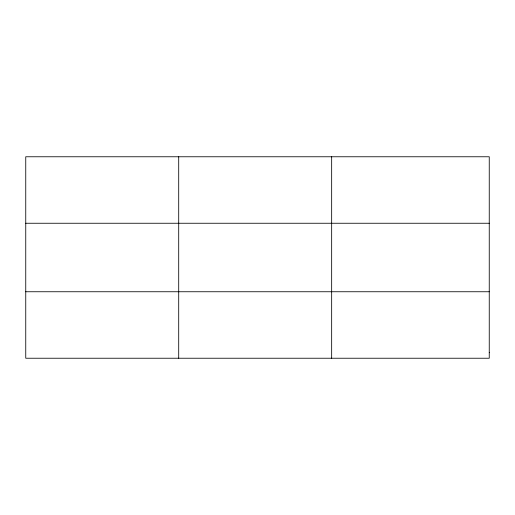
<?xml version="1.0" encoding="UTF-8"?>
<svg xmlns="http://www.w3.org/2000/svg" width="515" height="515" viewBox="0 0 515 515"><rect width="100%" height="100%" fill="white"/><g stroke="black" fill="none" stroke-linecap="round" stroke-linejoin="round"><path stroke-width="0.77" d="M178.705 358.234L178.705 156.766M331.66 358.234L331.66 156.766M25.75 223.253L489.25 223.253M25.75 291.748L489.25 291.748M489.25 352.698L489.25 358.234L25.75 358.234L25.75 156.766L489.25 156.766L489.25 352.698"/></g></svg>
